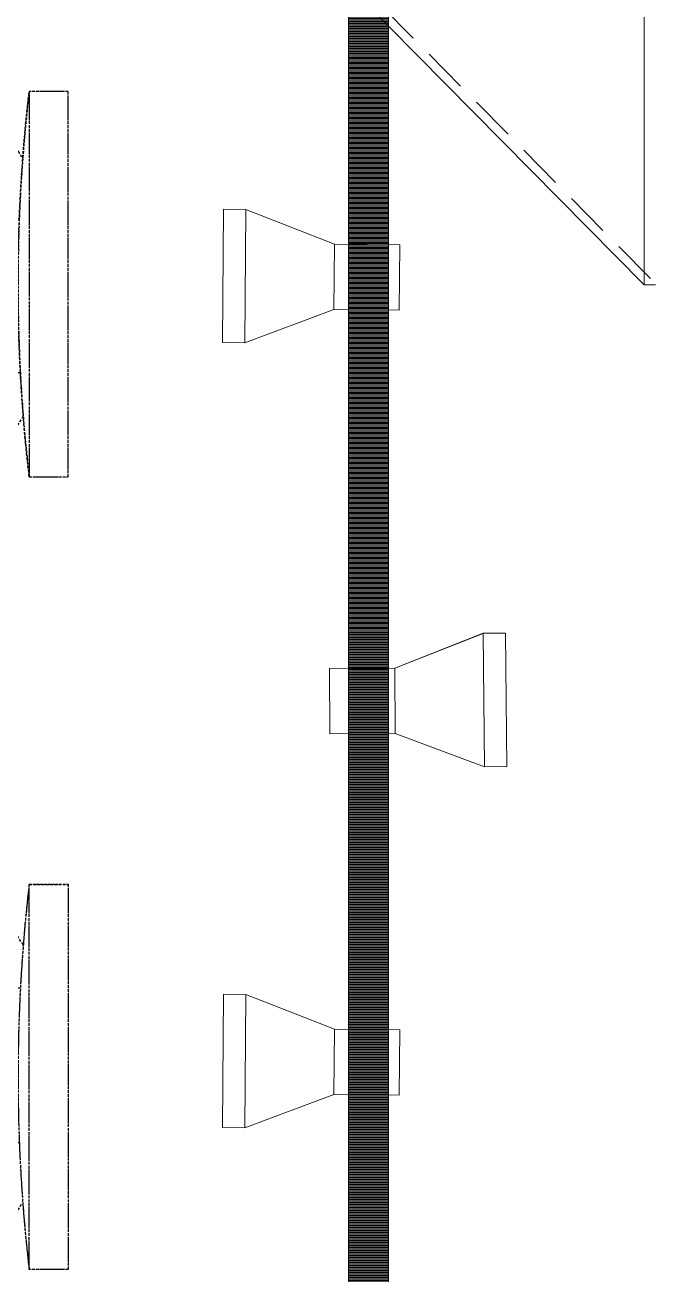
# Model space of a CAD drawing. Extents: x -2975 to 7327, y -1166 to 1029.
# Drawn here: x 843.3 to 906.1, y -796.7 to -671.7 of the extents above; entities that cross this region are included whole.
import ezdxf

# ---------------------------------------------------------------- set-up
doc = ezdxf.new("R2010")
doc.units = 0
for name, pattern in [('13032-XHV-L02-550$0$HIDDEN', [190, 127, -63]), ('DASHED', [0.75, 0.5, -0.25]), ('XR-Mince$0$Anchor Stor (Ground Floor Plan ) Xref$2$Retail Building ( Ground Floor ) Xref$0$HIDDEN', [0.375, 0.25, -0.125])]:
    doc.linetypes.add(name, pattern=pattern)
for name, color, linetype, lineweight in [('13032-XHV-L02-550$0$H-EQPM-HIDE', 54, '13032-XHV-L02-550$0$HIDDEN', 5), ('H', 7, 'Continuous', 13), ('XR-Mince$0$C-Spot', 6, 'Continuous', 9)]:
    doc.layers.add(name, color=color, linetype=linetype, lineweight=lineweight)
for name, color, linetype in [('E-TEXT-LIGHTING', 7, 'Continuous'), ('M-HVAC-BLUE', 5, 'Continuous'), ('XR-Mince$0$fur dashed', 15, 'XR-Mince$0$Anchor Stor (Ground Floor Plan ) Xref$2$Retail Building ( Ground Floor ) Xref$0$HIDDEN'), ('XR-Mince$0$lighting unit', 4, 'Continuous')]:
    doc.layers.add(name, color=color, linetype=linetype)
pattern_1 = [(180, (10490.53657, -44521.9764), (-2e-13, -0.125), [])]

# ---------------------------------------------------------------- blocks, each defined once
blk = doc.blocks.new('XR-Mince$0$gfhfhh')
at = {"layer": 'XR-Mince$0$fur dashed'}
for p, q in [((-5832.98, -7608.14), (-5818.47, -7576.96)), ((-5818.47, -7576.96), (-5815.3, -7578.44)), ((-5809.07, -7577.72), (-5781.26, -7590.66)), ((-5815.3, -7578.44), (-5829.81, -7609.62)), ((-5819.28, -7589.08), (-5818, -7589.67)), ((-5825.19, -7601.55), (-5823.59, -7602.29)), ((-5829.81, -7609.62), (-5832.98, -7608.14)), ((-5826.62, -7615.43), (-5798.81, -7628.38))]:
    blk.add_line(p, q, dxfattribs=at)
for centre, radius, start, end in [((-5808.92, -7579.34), 1.61, 95.4289, 239.2671), ((-5957.03, -7531.44), 149.32, 328.4277, 341.6545), ((-5786.24, -7611.29), 38.42, 127.1004, 182.9817), ((-5804.39, -7602.84), 22.75, 102.7414, 124.5825), ((-5760.63, -7511.1), 84.95, 234.9559, 255.1262), ((-5782.59, -7591.59), 1.61, 275.4289, 34.6533), ((-5896.26, -7560.08), 117.76, 326.2485, 343.8337), ((-5804.39, -7602.84), 22.75, 185.2793, 207.3408), ((-5825.3, -7614.52), 1.61, 70.089, 214.6533), ((-5848.26, -7699.37), 89.28, 55.4498, 74.6324), ((-5798.96, -7626.76), 1.61, 275.4289, 34.6533)]:
    blk.add_arc(centre, radius, start, end, dxfattribs=at)
blk = doc.blocks.new('XR-Mince$0$fur')
at = {"layer": 'XR-Mince$0$fur dashed'}
for p, q in [((-12725.97, -21769.81, 0), (-12725.97, -21808.33, 0)), ((-12722.05, -21769.81, 0), (-12725.97, -21769.81, 0)), ((-12722.05, -21808.33, 0), (-12722.05, -21769.81, 0)), ((-12725.97, -21808.33, 0), (-12722.05, -21808.33, 0)), ((-12725.97, -21887.6, 0), (-12725.97, -21849.08, 0)), ((-12725.97, -21849.08, 0), (-12722.05, -21849.08, 0)), ((-12722.05, -21849.08, 0), (-12722.05, -21887.6, 0)), ((-12722.05, -21887.6, 0), (-12725.97, -21887.6, 0))]:
    blk.add_line(p, q, dxfattribs=at)
for centre, start, end in [((-12559.84, -21789.07, 0), 173.387, 186.6138), ((-12559.84, -21868.34, 0), 173.3862, 186.613)]:
    blk.add_arc(centre, 167.24, start, end, dxfattribs=at)
for p, xscale, yscale, zscale, rotation in [((-15049.32, -11326.32, 0), -1.119999999999999, 1.119999999999999, 1.119999999999999, 335.0415068547198), ((-15049.32, -32331.1, 0), 1.12, 1.12, 1.12, 204.9584931452802)]:
    blk.add_blockref('XR-Mince$0$gfhfhh', p, dxfattribs=dict(at, xscale=xscale, yscale=yscale, zscale=zscale, rotation=rotation))
blk = doc.blocks.new('XR-Mince$0$lighting')
at = {"layer": 'XR-Mince$0$C-Spot'}
h = blk.add_hatch(dxfattribs=at)
h.set_pattern_fill('ANSI31', color=4, angle=-225)
h.set_pattern_definition(pattern_1)
h.paths.add_polyline_path([(-2694.05, -21951.98), (-2692.05, -21951.98), (-2692.05, -21281.76), (-2694.05, -21281.76)])
h = blk.add_hatch(dxfattribs=at)
h.set_pattern_fill('ANSI31', color=4, angle=-225)
h.set_pattern_definition(pattern_1)
h.paths.add_polyline_path([(-2692.05, -21951.98), (-2690.05, -21951.98), (-2690.05, -21281.76), (-2692.05, -21281.76)])
at = {"layer": 'XR-Mince$0$C-Spot', "color": 4, "elevation": 148.27}
for points in [[(-2690.05, -21951.98), (-2694.05, -21951.98), (-2694.05, -21281.76), (-2690.05, -21281.76)], [(-2706.63, -21794.92), (-2704.41, -21794.94), (-2704.3, -21781.6), (-2706.52, -21781.58)], [(-2706.63, -21794.92), (-2704.41, -21794.94), (-2704.3, -21781.6), (-2706.52, -21781.58)], [(-2706.63, -21794.92), (-2704.41, -21794.94), (-2704.3, -21781.6), (-2706.52, -21781.58)], [(-2706.52, -21781.58), (-2704.3, -21781.6), (-2704.41, -21794.93), (-2706.63, -21794.91)], [(-2695.49, -21791.61), (-2704.41, -21794.94), (-2704.3, -21781.6), (-2695.44, -21785.08)], [(-2695.49, -21791.61), (-2704.41, -21794.94), (-2704.3, -21781.6), (-2695.44, -21785.08)], [(-2695.49, -21791.61), (-2704.41, -21794.94), (-2704.3, -21781.6), (-2695.44, -21785.08)], [(-2695.44, -21785.08), (-2704.3, -21781.6), (-2704.41, -21794.93), (-2695.49, -21791.61)], [(-2695.49, -21791.61), (-2688.96, -21791.67), (-2688.91, -21785.13), (-2695.44, -21785.08)], [(-2695.49, -21791.61), (-2688.96, -21791.67), (-2688.91, -21785.13), (-2695.44, -21785.08)], [(-2695.49, -21791.61), (-2688.96, -21791.67), (-2688.91, -21785.13), (-2695.44, -21785.08)], [(-2695.44, -21785.08), (-2688.91, -21785.13), (-2688.96, -21791.67), (-2695.49, -21791.61)], [(-2689.42, -21827.46), (-2680.56, -21823.98), (-2680.44, -21837.32), (-2689.36, -21834)], [(-2689.36, -21834), (-2680.44, -21837.32), (-2680.56, -21823.99), (-2689.42, -21827.46)], [(-2689.36, -21834), (-2680.44, -21837.32), (-2680.56, -21823.99), (-2689.42, -21827.46)], [(-2689.36, -21834), (-2680.44, -21837.32), (-2680.56, -21823.99), (-2689.42, -21827.46)], [(-2678.22, -21837.3), (-2680.44, -21837.32), (-2680.56, -21823.99), (-2678.33, -21823.97)], [(-2678.22, -21837.3), (-2680.44, -21837.32), (-2680.56, -21823.99), (-2678.33, -21823.97)], [(-2678.22, -21837.3), (-2680.44, -21837.32), (-2680.56, -21823.99), (-2678.33, -21823.97)], [(-2678.33, -21823.97), (-2680.56, -21823.98), (-2680.44, -21837.32), (-2678.22, -21837.3)], [(-2689.36, -21834), (-2695.89, -21834.05), (-2695.95, -21827.52), (-2689.42, -21827.46)], [(-2689.36, -21834), (-2695.89, -21834.05), (-2695.95, -21827.52), (-2689.42, -21827.46)], [(-2689.36, -21834), (-2695.89, -21834.05), (-2695.95, -21827.52), (-2689.42, -21827.46)], [(-2689.42, -21827.46), (-2695.95, -21827.52), (-2695.89, -21834.05), (-2689.36, -21834)], [(-2706.63, -21873.41), (-2704.41, -21873.43), (-2704.3, -21860.1), (-2706.52, -21860.08)], [(-2706.63, -21873.41), (-2704.41, -21873.43), (-2704.3, -21860.1), (-2706.52, -21860.08)], [(-2706.63, -21873.41), (-2704.41, -21873.43), (-2704.3, -21860.1), (-2706.52, -21860.08)], [(-2706.52, -21860.08), (-2704.3, -21860.09), (-2704.41, -21873.43), (-2706.63, -21873.41)], [(-2695.44, -21863.57), (-2704.3, -21860.09), (-2704.41, -21873.43), (-2695.49, -21870.11)], [(-2695.49, -21870.11), (-2704.41, -21873.43), (-2704.3, -21860.1), (-2695.44, -21863.57)], [(-2695.49, -21870.11), (-2704.41, -21873.43), (-2704.3, -21860.1), (-2695.44, -21863.57)], [(-2695.49, -21870.11), (-2704.41, -21873.43), (-2704.3, -21860.1), (-2695.44, -21863.57)], [(-2695.49, -21870.11), (-2688.96, -21870.16), (-2688.91, -21863.63), (-2695.44, -21863.57)], [(-2695.49, -21870.11), (-2688.96, -21870.16), (-2688.91, -21863.63), (-2695.44, -21863.57)], [(-2695.49, -21870.11), (-2688.96, -21870.16), (-2688.91, -21863.63), (-2695.44, -21863.57)], [(-2695.44, -21863.57), (-2688.91, -21863.63), (-2688.96, -21870.16), (-2695.49, -21870.11)]]:
    blk.add_lwpolyline(points, close=True, dxfattribs=at)
blk = doc.blocks.new('XR-Mince')
at = {"layer": 'XR-Mince$0$fur dashed', "linetype": 'Continuous'}
blk.add_blockref('XR-Mince$0$fur', (13569.73, 21091.42), dxfattribs=at)
at = {"layer": 'XR-Mince$0$lighting unit', "linetype": 'Continuous'}
blk.add_blockref('XR-Mince$0$lighting', (3569.73, 21091.42), dxfattribs=at)
blk = doc.blocks.new('A$C1A5F48AB')
at = {"layer": '13032-XHV-L02-550$0$H-EQPM-HIDE', "color": 7, "linetype": 'Continuous'}
for p, q in [((-11304.3, -7702.1), (-9794.4, -7702.1)), ((-11304.3, -7713.7), (-11304.3, -7702.1))]:
    blk.add_line(p, q, dxfattribs=at)

msp = doc.modelspace()

# ---------------------------------------------------------------- block references
at = {"layer": 'E-TEXT-LIGHTING'}
msp.add_blockref('XR-Mince', (0, 0), dxfattribs=at)

# ---------------------------------------------------------------- next in the draw order: linework, layer by layer
at = {"layer": 'M-HVAC-BLUE', "color": 3, "linetype": 'Continuous'}
msp.add_line((905.239, -697.712), (865.239, -657.219), dxfattribs=at)
at = {"layer": 'M-HVAC-BLUE', "color": 3, "linetype": 'DASHED', "ltscale": 9}
msp.add_line((905.879, -697.08), (865.879, -656.586), dxfattribs=at)

# ---------------------------------------------------------------- next in the draw order: block references
at = {"layer": 'H', "color": 3, "linetype": 'Continuous', "xscale": 0.1, "yscale": 0.1, "zscale": 0.1, "rotation": 90}
msp.add_blockref('A$C1A5F48AB', (135.027, 432.714), dxfattribs=at)

doc.saveas('drawing.dxf')
